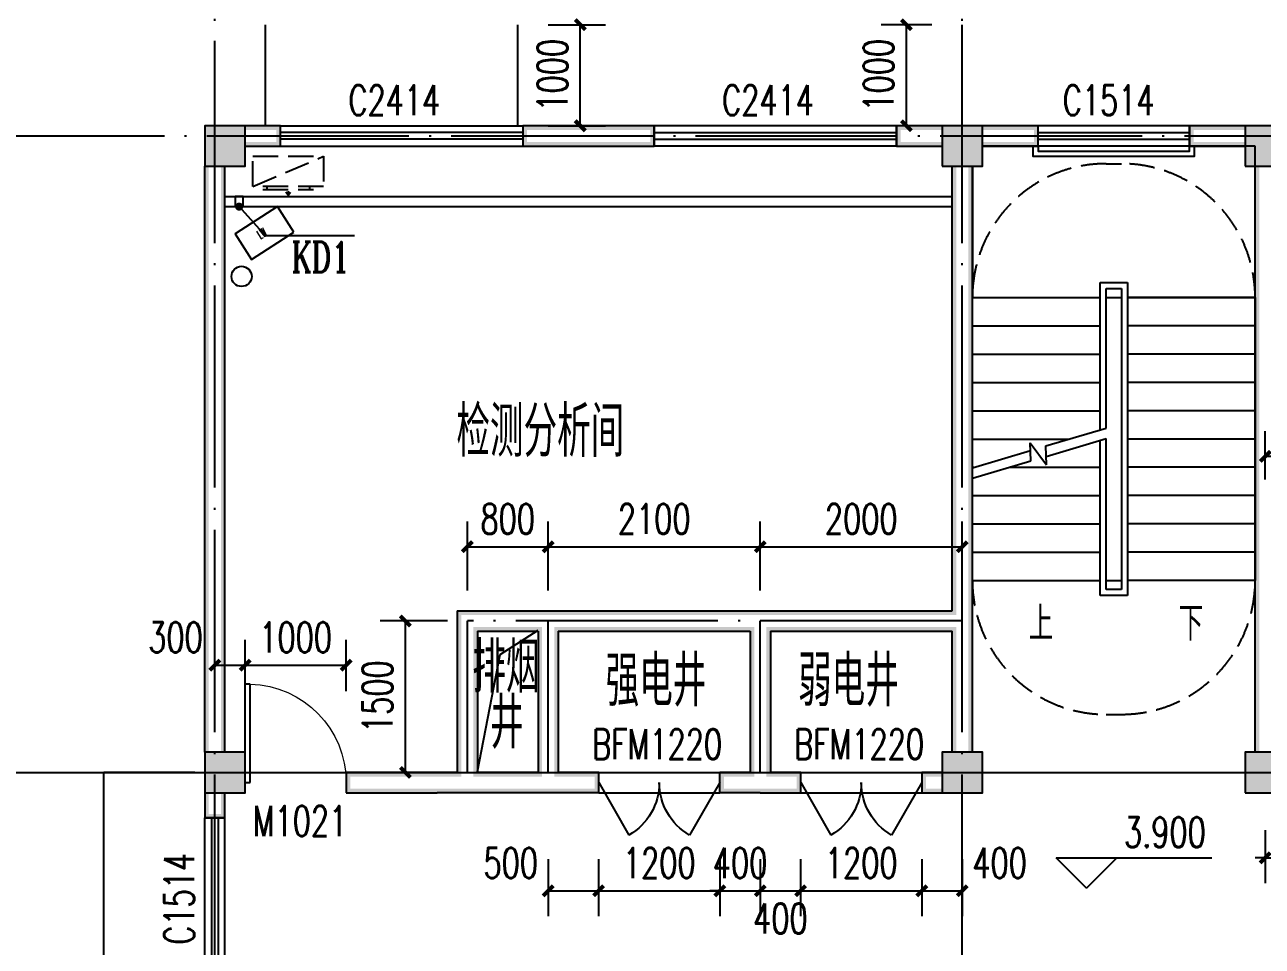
# Model space of a CAD drawing. Extents: x 5904849 to 6011887, y -826029 to -177002.
# Drawn here: x 5921532 to 5933784, y -428562 to -419442 of the extents above; entities that cross this region are included whole.
import ezdxf

# ---------------------------------------------------------------- set-up
doc = ezdxf.new("R2010")
doc.units = 0
doc.header["$LTSCALE"] = 1000
doc.header["$MEASUREMENT"] = 0
doc.linetypes.add('DASH', pattern=[0.35, 0.25, -0.1])
doc.linetypes.add('DOTE', pattern=[2.42, 2, -0.2, 0.02, -0.2])
doc.layers.get('0').update_dxf_attribs({"linetype": 'CONTINUOUS'})
doc.layers.get('Defpoints').update_dxf_attribs({"linetype": 'CONTINUOUS'})
for name, color, linetype in [('AUDIT_I_111215025233-1', 7, 'CONTINUOUS'), ('COLUMN', 9, 'CONTINUOUS'), ('DIM_ELEV', 3, 'CONTINUOUS'), ('DIM_SYMB', 3, 'CONTINUOUS'), ('DOTE', 252, 'CONTINUOUS'), ('PUB_DIM', 3, 'CONTINUOUS'), ('PUB_HATCH', 8, 'CONTINUOUS'), ('PUB_TEXT', 7, 'CONTINUOUS'), ('PUB_WALL', 9, 'CONTINUOUS'), ('STAIR', 5, 'CONTINUOUS'), ('WALL', 2, 'CONTINUOUS'), ('WINDOW', 4, 'CONTINUOUS'), ('WINDOW_TEXT', 7, 'CONTINUOUS'), ('厨卫布置', 6, 'CONTINUOUS'), ('填充', 251, 'CONTINUOUS'), ('排水', 221, 'CONTINUOUS')]:
    doc.layers.add(name, color=color, linetype=linetype)
doc.styles.add('_TCH_DIM', font='SIMPLEX', dxfattribs={"bigfont": 'GBCBIG'})
doc.styles.add('_TCH_DIM_T3', font='SIMPLEX', dxfattribs={"width": 0.705882, "bigfont": 'GBCBIG'})
doc.styles.add('_TCH_LABEL', font='COMPLEX', dxfattribs={"bigfont": 'GBCBIG'})
doc.styles.add('_TCH_WINDOW', font='SIMPLEX', dxfattribs={"height": 3.5, "bigfont": 'GBCBIG'})
doc.styles.add('DIM_FONT', font='SIMPLEX', dxfattribs={"width": 0.7, "bigfont": 'GBCBIG'})
doc.styles.add('schuco', font='sceie.shx', dxfattribs={"width": 0.7, "bigfont": 'sceic.shx'})
doc.dimstyles.new('_TCH_ARCH&&100', dxfattribs={"dimtxt": 297.5, "dimasz": 100, "dimexe": 250, "dimexo": 300, "dimgap": 126.25, "dimtad": 1, "dimdec": 0, "dimzin": 0, "dimdsep": 46, "dimtxsty": '_TCH_DIM_T3', "dimblk": 'ARCHTICK', "dimcen": 0.09, "dimclrt": 7, "dimazin": 2, "dimtfac": 1, "dimtdec": 0, "dimtix": 1, "dimtmove": 2, "dimatfit": 3, "dimfxl": 0, "dimtolj": 1, "dimtzin": 0, "dimarcsym": 0})

# ---------------------------------------------------------------- blocks, each defined once
blk = doc.blocks.new('_ArchTick')
at = {"color": 0, "linetype": 'ByBlock', "const_width": 0.4}
blk.add_lwpolyline([(-0.5, -0.5), (0.5, 0.5)], dxfattribs=at)
blk = doc.blocks.new('*D891')
at = {"layer": 'Defpoints', "color": 0}
for p in [(5933814, -427114), (5934464, -427114), (5934464, -427687)]:
    blk.add_point(p, dxfattribs=at)
at = {"layer": 'PUB_DIM', "color": 0, "lineweight": -2}
for p, q in [((5933814, -427414), (5933814, -427937)), ((5934464, -427414), (5934464, -427937)), ((5933814, -427687), (5933714, -427687)), ((5933814, -427687), (5934464, -427687)), ((5934464, -427687), (5934564, -427687))]:
    blk.add_line(p, q, dxfattribs=at)
at = {"layer": 'PUB_DIM', "color": 0, "lineweight": -2, "xscale": 100, "yscale": 100, "zscale": 100}
blk.add_blockref('_ArchTick', (5933814, -427687), dxfattribs=at)
at = {"layer": 'PUB_DIM', "color": 0, "lineweight": -2, "xscale": 100, "yscale": 100, "zscale": 100, "rotation": 180}
blk.add_blockref('_ArchTick', (5934464, -427687), dxfattribs=at)
at = {"layer": 'PUB_DIM', "color": 7, "insert": (5934139, -427412), "char_height": 297.5, "attachment_point": 5, "style": '_TCH_DIM_T3'}
blk.add_mtext('\\A1;650', dxfattribs=at)
blk = doc.blocks.new('*D934')
at = {"layer": 'Defpoints', "color": 0}
for p in [(5924714, -425780), (5923714, -426337), (5924714, -426337)]:
    blk.add_point(p, dxfattribs=at)
at = {"layer": 'PUB_DIM', "color": 0, "lineweight": -2}
for p, q in [((5923714, -426037), (5923714, -425530)), ((5924714, -426037), (5924714, -425530)), ((5923714, -425780), (5924714, -425780))]:
    blk.add_line(p, q, dxfattribs=at)
at = {"layer": 'PUB_DIM', "color": 0, "lineweight": -2, "xscale": 100, "yscale": 100, "zscale": 100, "rotation": 180}
blk.add_blockref('_ArchTick', (5923714, -425780), dxfattribs=at)
at = {"layer": 'PUB_DIM', "color": 0, "lineweight": -2, "xscale": 100, "yscale": 100, "zscale": 100}
blk.add_blockref('_ArchTick', (5924714, -425780), dxfattribs=at)
at = {"layer": 'PUB_DIM', "color": 7, "insert": (5924214, -425505), "char_height": 297.5, "attachment_point": 5, "style": '_TCH_DIM_T3'}
blk.add_mtext('\\A1;1000', dxfattribs=at)
blk = doc.blocks.new('*D935')
at = {"layer": 'Defpoints', "color": 0}
for p in [(5923714, -425780), (5923414, -426337), (5923714, -426337)]:
    blk.add_point(p, dxfattribs=at)
at = {"layer": 'PUB_DIM', "color": 0, "lineweight": -2}
for p, q in [((5923414, -426037), (5923414, -425530)), ((5923714, -426037), (5923714, -425530)), ((5923414, -425780), (5923714, -425780))]:
    blk.add_line(p, q, dxfattribs=at)
at = {"layer": 'PUB_DIM', "color": 0, "lineweight": -2, "xscale": 100, "yscale": 100, "zscale": 100, "rotation": 180}
blk.add_blockref('_ArchTick', (5923414, -425780), dxfattribs=at)
at = {"layer": 'PUB_DIM', "color": 0, "lineweight": -2, "xscale": 100, "yscale": 100, "zscale": 100}
blk.add_blockref('_ArchTick', (5923714, -425780), dxfattribs=at)
at = {"layer": 'PUB_DIM', "color": 7, "insert": (5923024, -425505), "char_height": 297.5, "attachment_point": 5, "style": '_TCH_DIM_T3'}
blk.add_mtext('\\A1;300', dxfattribs=at)
blk = doc.blocks.new('*D964')
at = {"layer": 'Defpoints', "color": 0}
for p in [(5936214, -423713), (5933814, -424242), (5936214, -424242)]:
    blk.add_point(p, dxfattribs=at)
at = {"layer": 'PUB_DIM', "color": 0, "lineweight": -2}
for p, q in [((5933814, -423942), (5933814, -423463)), ((5936214, -423942), (5936214, -423463)), ((5933814, -423713), (5936214, -423713))]:
    blk.add_line(p, q, dxfattribs=at)
at = {"layer": 'PUB_DIM', "color": 0, "lineweight": -2, "xscale": 100, "yscale": 100, "zscale": 100, "rotation": 180}
blk.add_blockref('_ArchTick', (5933814, -423713), dxfattribs=at)
at = {"layer": 'PUB_DIM', "color": 0, "lineweight": -2, "xscale": 100, "yscale": 100, "zscale": 100}
blk.add_blockref('_ArchTick', (5936214, -423713), dxfattribs=at)
at = {"layer": 'PUB_DIM', "color": 7, "insert": (5935014, -423438), "char_height": 297.5, "attachment_point": 5, "style": '_TCH_DIM_T3'}
blk.add_mtext('\\A1;2400', dxfattribs=at)
blk = doc.blocks.new('*D972')
at = {"layer": 'Defpoints', "color": 0}
for p in [(5926714, -427400), (5927214, -427400), (5927214, -428013)]:
    blk.add_point(p, dxfattribs=at)
at = {"layer": 'PUB_DIM', "color": 0, "lineweight": -2}
for p, q in [((5926714, -427700), (5926714, -428263)), ((5927214, -427700), (5927214, -428263)), ((5926714, -428013), (5927214, -428013))]:
    blk.add_line(p, q, dxfattribs=at)
at = {"layer": 'PUB_DIM', "color": 0, "lineweight": -2, "xscale": 100, "yscale": 100, "zscale": 100, "rotation": 180}
blk.add_blockref('_ArchTick', (5926714, -428013), dxfattribs=at)
at = {"layer": 'PUB_DIM', "color": 0, "lineweight": -2, "xscale": 100, "yscale": 100, "zscale": 100}
blk.add_blockref('_ArchTick', (5927214, -428013), dxfattribs=at)
at = {"layer": 'PUB_DIM', "color": 7, "insert": (5926344, -427738), "char_height": 297.5, "attachment_point": 5, "style": '_TCH_DIM_T3'}
blk.add_mtext('\\A1;500', dxfattribs=at)
blk = doc.blocks.new('*D973')
at = {"layer": 'Defpoints', "color": 0}
for p in [(5927214, -427400), (5928414, -427400), (5928414, -428013)]:
    blk.add_point(p, dxfattribs=at)
at = {"layer": 'PUB_DIM', "color": 0, "lineweight": -2}
for p, q in [((5927214, -427700), (5927214, -428263)), ((5928414, -427700), (5928414, -428263)), ((5927214, -428013), (5928414, -428013))]:
    blk.add_line(p, q, dxfattribs=at)
at = {"layer": 'PUB_DIM', "color": 0, "lineweight": -2, "xscale": 100, "yscale": 100, "zscale": 100, "rotation": 180}
blk.add_blockref('_ArchTick', (5927214, -428013), dxfattribs=at)
at = {"layer": 'PUB_DIM', "color": 0, "lineweight": -2, "xscale": 100, "yscale": 100, "zscale": 100}
blk.add_blockref('_ArchTick', (5928414, -428013), dxfattribs=at)
at = {"layer": 'PUB_DIM', "color": 7, "insert": (5927814, -427738), "char_height": 297.5, "attachment_point": 5, "style": '_TCH_DIM_T3'}
blk.add_mtext('\\A1;1200', dxfattribs=at)
blk = doc.blocks.new('*D974')
at = {"layer": 'Defpoints', "color": 0}
for p in [(5928414, -427400), (5928814, -427400), (5928814, -428013)]:
    blk.add_point(p, dxfattribs=at)
at = {"layer": 'PUB_DIM', "color": 0, "lineweight": -2}
for p, q in [((5928414, -427700), (5928414, -428263)), ((5928814, -427700), (5928814, -428263)), ((5928414, -428013), (5928314, -428013)), ((5928414, -428013), (5928814, -428013)), ((5928814, -428013), (5928914, -428013))]:
    blk.add_line(p, q, dxfattribs=at)
at = {"layer": 'PUB_DIM', "color": 0, "lineweight": -2, "xscale": 100, "yscale": 100, "zscale": 100}
blk.add_blockref('_ArchTick', (5928414, -428013), dxfattribs=at)
at = {"layer": 'PUB_DIM', "color": 0, "lineweight": -2, "xscale": 100, "yscale": 100, "zscale": 100, "rotation": 180}
blk.add_blockref('_ArchTick', (5928814, -428013), dxfattribs=at)
at = {"layer": 'PUB_DIM', "color": 7, "insert": (5928614, -427738), "char_height": 297.5, "attachment_point": 5, "style": '_TCH_DIM_T3'}
blk.add_mtext('\\A1;400', dxfattribs=at)
blk = doc.blocks.new('*D975')
at = {"layer": 'Defpoints', "color": 0}
for p in [(5928814, -427400), (5929214, -427400), (5929214, -428013)]:
    blk.add_point(p, dxfattribs=at)
at = {"layer": 'PUB_DIM', "color": 0, "lineweight": -2}
for p, q in [((5928814, -427700), (5928814, -428263)), ((5929214, -427700), (5929214, -428263)), ((5928814, -428013), (5929214, -428013))]:
    blk.add_line(p, q, dxfattribs=at)
at = {"layer": 'PUB_DIM', "color": 0, "lineweight": -2, "xscale": 100, "yscale": 100, "zscale": 100, "rotation": 180}
blk.add_blockref('_ArchTick', (5928814, -428013), dxfattribs=at)
at = {"layer": 'PUB_DIM', "color": 0, "lineweight": -2, "xscale": 100, "yscale": 100, "zscale": 100}
blk.add_blockref('_ArchTick', (5929214, -428013), dxfattribs=at)
at = {"layer": 'PUB_DIM', "color": 7, "insert": (5929014, -428288), "char_height": 297.5, "attachment_point": 5, "style": '_TCH_DIM_T3'}
blk.add_mtext('\\A1;400', dxfattribs=at)
blk = doc.blocks.new('*D976')
at = {"layer": 'Defpoints', "color": 0}
for p in [(5929214, -427400), (5930414, -427400), (5930414, -428013)]:
    blk.add_point(p, dxfattribs=at)
at = {"layer": 'PUB_DIM', "color": 0, "lineweight": -2}
for p, q in [((5929214, -427700), (5929214, -428263)), ((5930414, -427700), (5930414, -428263)), ((5929214, -428013), (5930414, -428013))]:
    blk.add_line(p, q, dxfattribs=at)
at = {"layer": 'PUB_DIM', "color": 0, "lineweight": -2, "xscale": 100, "yscale": 100, "zscale": 100, "rotation": 180}
blk.add_blockref('_ArchTick', (5929214, -428013), dxfattribs=at)
at = {"layer": 'PUB_DIM', "color": 0, "lineweight": -2, "xscale": 100, "yscale": 100, "zscale": 100}
blk.add_blockref('_ArchTick', (5930414, -428013), dxfattribs=at)
at = {"layer": 'PUB_DIM', "color": 7, "insert": (5929814, -427738), "char_height": 297.5, "attachment_point": 5, "style": '_TCH_DIM_T3'}
blk.add_mtext('\\A1;1200', dxfattribs=at)
blk = doc.blocks.new('*D977')
at = {"layer": 'Defpoints', "color": 0}
for p in [(5930414, -427400), (5930814, -427400), (5930814, -428013)]:
    blk.add_point(p, dxfattribs=at)
at = {"layer": 'PUB_DIM', "color": 0, "lineweight": -2}
for p, q in [((5930414, -427700), (5930414, -428263)), ((5930814, -427700), (5930814, -428263)), ((5930414, -428013), (5930814, -428013))]:
    blk.add_line(p, q, dxfattribs=at)
at = {"layer": 'PUB_DIM', "color": 0, "lineweight": -2, "xscale": 100, "yscale": 100, "zscale": 100, "rotation": 180}
blk.add_blockref('_ArchTick', (5930414, -428013), dxfattribs=at)
at = {"layer": 'PUB_DIM', "color": 0, "lineweight": -2, "xscale": 100, "yscale": 100, "zscale": 100}
blk.add_blockref('_ArchTick', (5930814, -428013), dxfattribs=at)
at = {"layer": 'PUB_DIM', "color": 7, "insert": (5931184, -427738), "char_height": 297.5, "attachment_point": 5, "style": '_TCH_DIM_T3'}
blk.add_mtext('\\A1;400', dxfattribs=at)
blk = doc.blocks.new('*D1150')
at = {"layer": 'Defpoints', "color": 0}
for p in [(5930261, -419442), (5930814, -419442), (5930814, -420442)]:
    blk.add_point(p, dxfattribs=at)
at = {"layer": 'PUB_DIM', "color": 0, "lineweight": -2}
for p, q in [((5930514, -419442), (5930011, -419442)), ((5930261, -420442), (5930261, -419442)), ((5930514, -420442), (5930011, -420442))]:
    blk.add_line(p, q, dxfattribs=at)
at = {"layer": 'PUB_DIM', "color": 0, "lineweight": -2, "xscale": 100, "yscale": 100, "zscale": 100}
for p, rotation in [((5930261, -419442), 90), ((5930261, -420442), 270)]:
    blk.add_blockref('_ArchTick', p, dxfattribs=dict(at, rotation=rotation))
at = {"layer": 'PUB_DIM', "color": 7, "insert": (5929986, -419942), "char_height": 297.5, "attachment_point": 5, "rotation": 90, "style": '_TCH_DIM_T3'}
blk.add_mtext('\\A1;1000', dxfattribs=at)
blk = doc.blocks.new('*D1153')
at = {"layer": 'Defpoints', "color": 0}
for p in [(5926414, -419442), (5927032, -419442), (5926414, -420442)]:
    blk.add_point(p, dxfattribs=at)
at = {"layer": 'PUB_DIM', "color": 0, "lineweight": -2}
for p, q in [((5926714, -419442), (5927282, -419442)), ((5927032, -420442), (5927032, -419442)), ((5926714, -420442), (5927282, -420442))]:
    blk.add_line(p, q, dxfattribs=at)
at = {"layer": 'PUB_DIM', "color": 0, "lineweight": -2, "xscale": 100, "yscale": 100, "zscale": 100}
for p, rotation in [((5927032, -419442), 90), ((5927032, -420442), 270)]:
    blk.add_blockref('_ArchTick', p, dxfattribs=dict(at, rotation=rotation))
at = {"layer": 'PUB_DIM', "color": 7, "insert": (5926757, -419942), "char_height": 297.5, "attachment_point": 5, "rotation": 90, "style": '_TCH_DIM_T3'}
blk.add_mtext('\\A1;1000', dxfattribs=at)
blk = doc.blocks.new('$TCHSYS$WIN2D')
for p, q in [((-0.5, 0.5), (0.5, 0.5)), ((-0.5, 0.5), (-0.5, -0.5)), ((0.5, 0.5), (0.5, -0.5)), ((0.5, 0.1667), (-0.5, 0.1667)), ((0.5, -0.1667), (-0.5, -0.1667)), ((-0.5, -0.5), (0.5, -0.5))]:
    blk.add_line(p, q)
blk = doc.blocks.new('*D1269')
at = {"layer": 'Defpoints', "color": 0}
for p in [(5925300, -425342), (5926016, -425342), (5926016, -426842)]:
    blk.add_point(p, dxfattribs=at)
at = {"layer": 'PUB_DIM', "color": 0, "lineweight": -2}
for p, q in [((5925716, -425342), (5925050, -425342)), ((5925300, -426842), (5925300, -425342)), ((5925716, -426842), (5925050, -426842))]:
    blk.add_line(p, q, dxfattribs=at)
at = {"layer": 'PUB_DIM', "color": 0, "lineweight": -2, "xscale": 100, "yscale": 100, "zscale": 100}
for p, rotation in [((5925300, -425342), 90), ((5925300, -426842), 270)]:
    blk.add_blockref('_ArchTick', p, dxfattribs=dict(at, rotation=rotation))
at = {"layer": 'PUB_DIM', "color": 7, "insert": (5925025, -426092), "char_height": 297.5, "attachment_point": 5, "rotation": 90, "style": '_TCH_DIM_T3'}
blk.add_mtext('\\A1;1500', dxfattribs=at)
blk = doc.blocks.new('*D1270')
at = {"layer": 'Defpoints', "color": 0}
for p in [(5926714, -424608), (5925914, -425342), (5926714, -425342)]:
    blk.add_point(p, dxfattribs=at)
at = {"layer": 'PUB_DIM', "color": 0, "lineweight": -2}
for p, q in [((5925914, -425042), (5925914, -424358)), ((5926714, -425042), (5926714, -424358)), ((5925914, -424608), (5926714, -424608))]:
    blk.add_line(p, q, dxfattribs=at)
at = {"layer": 'PUB_DIM', "color": 0, "lineweight": -2, "xscale": 100, "yscale": 100, "zscale": 100, "rotation": 180}
blk.add_blockref('_ArchTick', (5925914, -424608), dxfattribs=at)
at = {"layer": 'PUB_DIM', "color": 0, "lineweight": -2, "xscale": 100, "yscale": 100, "zscale": 100}
blk.add_blockref('_ArchTick', (5926714, -424608), dxfattribs=at)
at = {"layer": 'PUB_DIM', "color": 7, "insert": (5926314, -424333), "char_height": 297.5, "attachment_point": 5, "style": '_TCH_DIM_T3'}
blk.add_mtext('\\A1;800', dxfattribs=at)
blk = doc.blocks.new('*D1271')
at = {"layer": 'Defpoints', "color": 0}
for p in [(5928814, -424608), (5926714, -425342), (5928814, -425342)]:
    blk.add_point(p, dxfattribs=at)
at = {"layer": 'PUB_DIM', "color": 0, "lineweight": -2}
for p, q in [((5926714, -425042), (5926714, -424358)), ((5928814, -425042), (5928814, -424358)), ((5926714, -424608), (5928814, -424608))]:
    blk.add_line(p, q, dxfattribs=at)
at = {"layer": 'PUB_DIM', "color": 0, "lineweight": -2, "xscale": 100, "yscale": 100, "zscale": 100, "rotation": 180}
blk.add_blockref('_ArchTick', (5926714, -424608), dxfattribs=at)
at = {"layer": 'PUB_DIM', "color": 0, "lineweight": -2, "xscale": 100, "yscale": 100, "zscale": 100}
blk.add_blockref('_ArchTick', (5928814, -424608), dxfattribs=at)
at = {"layer": 'PUB_DIM', "color": 7, "insert": (5927764, -424333), "char_height": 297.5, "attachment_point": 5, "style": '_TCH_DIM_T3'}
blk.add_mtext('\\A1;2100', dxfattribs=at)
blk = doc.blocks.new('*D1272')
at = {"layer": 'Defpoints', "color": 0}
for p in [(5930814, -424608), (5928814, -425342), (5930814, -425342)]:
    blk.add_point(p, dxfattribs=at)
at = {"layer": 'PUB_DIM', "color": 0, "lineweight": -2}
for p, q in [((5928814, -425042), (5928814, -424358)), ((5930814, -425042), (5930814, -424358)), ((5928814, -424608), (5930814, -424608))]:
    blk.add_line(p, q, dxfattribs=at)
at = {"layer": 'PUB_DIM', "color": 0, "lineweight": -2, "xscale": 100, "yscale": 100, "zscale": 100, "rotation": 180}
blk.add_blockref('_ArchTick', (5928814, -424608), dxfattribs=at)
at = {"layer": 'PUB_DIM', "color": 0, "lineweight": -2, "xscale": 100, "yscale": 100, "zscale": 100}
blk.add_blockref('_ArchTick', (5930814, -424608), dxfattribs=at)
at = {"layer": 'PUB_DIM', "color": 7, "insert": (5929814, -424333), "char_height": 297.5, "attachment_point": 5, "style": '_TCH_DIM_T3'}
blk.add_mtext('\\A1;2000', dxfattribs=at)
blk = doc.blocks.new('_FZH')
blk.add_lwpolyline([(-0.5, -0.5), (0.5, -0.5), (0.5, 0.5), (-0.5, 0.5)], close=True)
at = {"layer": 'PUB_HATCH'}
blk.add_solid([(-0.5, -0.5), (0.5, -0.5), (-0.5, 0.5), (0.5, 0.5)], dxfattribs=at)
blk = doc.blocks.new('$DorLib2D$00000231')
at = {"color": 0}
for p, q in [((-0.5, 0), (-0.25, 0.433)), ((0.5, 0), (0.25, 0.433))]:
    blk.add_line(p, q, dxfattribs=at)
for centre, start, end in [((-0.5, 0), 0, 60), ((0.5, 0), 120, 180)]:
    blk.add_arc(centre, 0.5, start, end, dxfattribs=at)
blk = doc.blocks.new('$DorLib2D$00000001')
for p, q in [((0.45, 0.975), (0.5, 0.975)), ((0.45, 0), (0.45, 0.975)), ((0.5, 0), (0.5, 0.975)), ((0.5, 0), (0.45, 0))]:
    blk.add_line(p, q)
at = {"lineweight": 13}
blk.add_arc((0.475, 0), 0.975, 91.4693, 180, dxfattribs=at)
blk = doc.blocks.new('$WINLIB2D$00000001')
at = {"color": 0}
for points in [[(-0.5, 0.5), (-0.5, -0.5)], [(-0.5, 0.5), (0.5, 0.5)], [(0.5, -0.5), (0.5, 0.5)], [(0.5, 0.1667), (-0.5, 0.1667)], [(0.5, -0.1667), (-0.5, -0.1667)], [(-0.5, -0.5), (0.5, -0.5)]]:
    blk.add_lwpolyline(points, dxfattribs=at)
blk = doc.blocks.new('A$C2E081725')
at = {"linetype": 'DASH'}
for p, q in [((700, 94), (0, 394)), ((600, 64), (100, 64)), ((138, 94), (138, 64)), ((350, 8), (327, 39)), ((350, 49), (350, 0)), ((350, 8), (373, 39)), ((563, 94), (563, 64))]:
    blk.add_line(p, q, dxfattribs=at)
blk.add_lwpolyline([(0, 394), (0, 94), (700, 94), (700, 394)], close=True, dxfattribs=at)

msp = doc.modelspace()

# ---------------------------------------------------------------- hatches: boundary and pattern name
at = {"layer": 'PUB_WALL', "linetype": 'ByBlock'}
for points in [[(5923714.3, -420442.2), (5923314.3, -420442.2), (5923354.3, -420482.2), (5923674.3, -420482.2)], [(5923314.3, -420442.2), (5923314.3, -420842.2), (5923354.3, -420802.2), (5923354.3, -420482.2)], [(5923714.3, -420842.2), (5923714.3, -420442.2), (5923674.3, -420482.2), (5923674.3, -420802.2)], [(5923714.3, -420442.2), (5923714.3, -420482.2), (5924024.3, -420482.2), (5924064.3, -420442.2)], [(5924064.3, -420642.2), (5924064.3, -420442.2), (5924024.3, -420482.2), (5924024.3, -420602.2)], [(5927764.6, -420442.2), (5926464.3, -420442.2), (5926504.3, -420482.2), (5927724.6, -420482.2)], [(5926464.3, -420442.2), (5926464.3, -420642.2), (5926504.3, -420602.2), (5926504.3, -420482.2)], [(5927764.6, -420642.2), (5927764.6, -420442.2), (5927724.6, -420482.2), (5927724.6, -420602.2)], [(5930614.3, -420482.2), (5930614.3, -420442.2), (5930164.6, -420442.2), (5930204.6, -420482.2)], [(5930164.6, -420442.2), (5930164.6, -420642.2), (5930204.6, -420602.2), (5930204.6, -420482.2)], [(5931014.3, -420442.2), (5930614.3, -420442.2), (5930654.3, -420482.2), (5930974.3, -420482.2)], [(5930614.3, -420442.2), (5930614.3, -420842.2), (5930654.3, -420802.2), (5930654.3, -420482.2)], [(5931014.3, -420842.2), (5931014.3, -420442.2), (5930974.3, -420482.2), (5930974.3, -420802.2)], [(5931014.3, -420442.2), (5931014.3, -420482.2), (5931524.3, -420482.2), (5931564.3, -420442.2)], [(5931564.3, -420642.2), (5931564.3, -420442.2), (5931524.3, -420482.2), (5931524.3, -420602.2)], [(5933614.3, -420482.2), (5933614.3, -420442.2), (5933064.3, -420442.2), (5933104.3, -420482.2)], [(5933064.3, -420442.2), (5933064.3, -420642.2), (5933104.3, -420602.2), (5933104.3, -420482.2)], [(5934014.3, -420442.2), (5933614.3, -420442.2), (5933654.3, -420482.2), (5933974.3, -420482.2)], [(5933614.3, -420442.2), (5933614.3, -420842.2), (5933654.3, -420802.2), (5933654.3, -420482.2)], [(5923714.3, -420602.2), (5923714.3, -420642.2), (5924064.3, -420642.2), (5924024.3, -420602.2)], [(5926464.3, -420642.2), (5927764.6, -420642.2), (5927724.6, -420602.2), (5926504.3, -420602.2)], [(5930614.3, -420642.2), (5930614.3, -420602.2), (5930204.6, -420602.2), (5930164.6, -420642.2)], [(5931014.3, -420602.2), (5931014.3, -420642.2), (5931564.3, -420642.2), (5931524.3, -420602.2)], [(5933614.3, -420642.2), (5933614.3, -420602.2), (5933104.3, -420602.2), (5933064.3, -420642.2)], [(5923314.3, -420842.2), (5923714.3, -420842.2), (5923674.3, -420802.2), (5923354.3, -420802.2)], [(5923354.3, -420842.2), (5923314.3, -420842.2), (5923314.3, -426642.2), (5923354.3, -426642.2)], [(5923514.3, -420842.2), (5923474.3, -420842.2), (5923474.3, -426642.2), (5923514.3, -426642.2)], [(5930614.3, -420842.2), (5931014.3, -420842.2), (5930974.3, -420802.2), (5930654.3, -420802.2)], [(5930754.3, -420842.2), (5930714.3, -420842.2), (5930714.3, -425242.2), (5930754.3, -425282.2)], [(5930914.3, -420842.2), (5930874.3, -420842.2), (5930874.3, -425342.2), (5930914.3, -425342.2)], [(5933614.3, -420842.2), (5934014.3, -420842.2), (5933974.3, -420802.2), (5933654.3, -420802.2)], [(5933754.3, -420842.2), (5933714.3, -420842.2), (5933714.3, -424242.2), (5933754.3, -424242.2)], [(5933714.3, -426642.2), (5933754.3, -426642.2), (5933754.3, -424242.2), (5933714.3, -424242.2)], [(5925814.3, -425242.2), (5925814.3, -426842.2), (5925854.3, -426882.2), (5925854.3, -425282.2)], [(5925814.3, -425242.2), (5926714.3, -425242.2), (5926714.3, -425282.2), (5925854.3, -425282.2)], [(5926714.3, -425242.2), (5928814.3, -425242.2), (5928814.3, -425282.2), (5926714.3, -425282.2)], [(5928814.3, -425242.2), (5930714.3, -425242.2), (5930754.3, -425282.2), (5928814.3, -425282.2)], [(5926014.3, -425442.2), (5926014.3, -426842.2), (5925974.3, -426882.2), (5925974.3, -425402.2)], [(5926014.3, -425442.2), (5926614.3, -425442.2), (5926654.3, -425402.2), (5925974.3, -425402.2)], [(5926614.3, -425442.2), (5926614.3, -426842.2), (5926654.3, -426882.2), (5926654.3, -425402.2)], [(5926814.3, -425442.2), (5928714.3, -425442.2), (5928754.3, -425402.2), (5926774.3, -425402.2)], [(5926814.3, -425442.2), (5926814.3, -426842.2), (5926774.3, -426882.2), (5926774.3, -425402.2)], [(5928714.3, -425442.2), (5928714.3, -426842.2), (5928754.3, -426882.2), (5928754.3, -425402.2)], [(5928914.3, -425442.2), (5930714.3, -425442.2), (5930754.3, -425402.2), (5928874.3, -425402.2)], [(5928914.3, -425442.2), (5928914.3, -426842.2), (5928874.3, -426882.2), (5928874.3, -425402.2)], [(5930714.3, -426642.2), (5930754.3, -426642.2), (5930754.3, -425402.2), (5930714.3, -425442.2)], [(5930874.3, -426642.2), (5930914.3, -426642.2), (5930914.3, -425342.2), (5930874.3, -425342.2)], [(5923714.3, -426642.2), (5923314.3, -426642.2), (5923354.3, -426682.2), (5923674.3, -426682.2)], [(5923314.3, -426642.2), (5923314.3, -427042.2), (5923354.3, -427002.2), (5923354.3, -426682.2)], [(5923714.3, -427042.2), (5923714.3, -426642.2), (5923674.3, -426682.2), (5923674.3, -427002.2)], [(5931014.3, -426642.2), (5930614.3, -426642.2), (5930654.3, -426682.2), (5930974.3, -426682.2)], [(5930614.3, -426642.2), (5930614.3, -427042.2), (5930654.3, -427002.2), (5930654.3, -426682.2)], [(5931014.3, -427042.2), (5931014.3, -426642.2), (5930974.3, -426682.2), (5930974.3, -427002.2)], [(5934014.3, -426642.2), (5933614.3, -426642.2), (5933654.3, -426682.2), (5933974.3, -426682.2)], [(5933614.3, -426642.2), (5933614.3, -427042.2), (5933654.3, -427002.2), (5933654.3, -426682.2)], [(5925614.3, -426842.2), (5924714.3, -426842.2), (5924754.3, -426882.2), (5925614.3, -426882.2)], [(5924714.3, -426842.2), (5924714.3, -427042.2), (5924754.3, -427002.2), (5924754.3, -426882.2)], [(5925814.3, -426842.2), (5925614.3, -426842.2), (5925614.3, -426882.2), (5925854.3, -426882.2)], [(5926614.3, -426842.2), (5926014.3, -426842.2), (5925974.3, -426882.2), (5926654.3, -426882.2)], [(5927214.4, -426842.2), (5926814.3, -426842.2), (5926774.3, -426882.2), (5927214.4, -426882.2)], [(5927214.4, -427042.2), (5927214.4, -426842.2), (5927174.4, -426842.2), (5927174.4, -427042.2)], [(5928714.3, -426842.2), (5928414.4, -426842.2), (5928414.4, -426882.2), (5928754.3, -426882.2)], [(5928414.4, -427042.2), (5928414.4, -426842.2), (5928454.4, -426842.2), (5928454.4, -427042.2)], [(5929214.4, -426842.2), (5928914.3, -426842.2), (5928874.3, -426882.2), (5929174.4, -426882.2)], [(5929214.4, -427042.2), (5929214.4, -426842.2), (5929174.4, -426882.2), (5929174.4, -427002.2)], [(5930614.3, -426882.2), (5930614.3, -426842.2), (5930414.4, -426842.2), (5930454.4, -426882.2)], [(5930414.4, -426842.2), (5930414.4, -427042.2), (5930454.4, -427002.2), (5930454.4, -426882.2)], [(5923314.3, -427042.2), (5923714.3, -427042.2), (5923674.3, -427002.2), (5923354.3, -427002.2)], [(5923354.3, -427042.2), (5923314.3, -427042.2), (5923314.3, -427292.2), (5923354.3, -427252.2)], [(5923514.3, -427042.2), (5923474.3, -427042.2), (5923474.3, -427252.2), (5923514.3, -427292.2)], [(5924714.3, -427042.2), (5925614.3, -427042.2), (5925614.3, -427002.2), (5924754.3, -427002.2)], [(5925914.3, -427042.2), (5925614.3, -427042.2), (5925614.3, -427002.2), (5925914.3, -427002.2)], [(5926714.3, -427042.2), (5925914.3, -427042.2), (5925914.3, -427002.2), (5926714.3, -427002.2)], [(5927214.4, -427042.2), (5926714.3, -427042.2), (5926714.3, -427002.2), (5927214.4, -427002.2)], [(5928814.3, -427042.2), (5928414.4, -427042.2), (5928414.4, -427002.2), (5928814.3, -427002.2)], [(5928814.3, -427042.2), (5929214.4, -427042.2), (5929174.4, -427002.2), (5928814.3, -427002.2)], [(5930614.3, -427042.2), (5930614.3, -427002.2), (5930454.4, -427002.2), (5930414.4, -427042.2)], [(5930614.3, -427042.2), (5931014.3, -427042.2), (5930974.3, -427002.2), (5930654.3, -427002.2)], [(5933614.3, -427042.2), (5934014.3, -427042.2), (5933974.3, -427002.2), (5933654.3, -427002.2)], [(5923314.3, -427292.2), (5923514.3, -427292.2), (5923474.3, -427252.2), (5923354.3, -427252.2)]]:
    msp.add_hatch(color=256, dxfattribs=at).paths.add_polyline_path(points)

# ---------------------------------------------------------------- linework, layer by layer
at = {"color": 0, "linetype": 'DASH'}
for p, q in [((5932239.3, -420817.2), (5932389.3, -420817.2)), ((5932239.3, -426267.2), (5932389.3, -426267.2))]:
    msp.add_line(p, q, dxfattribs=at)
at = {"linetype": 'ByBlock'}
msp.add_line((5923514.3, -421242.2), (5930714.3, -421242.2), dxfattribs=at)
msp.add_line((5923514.3, -421242.2), (5930714.3, -421242.2), dxfattribs=at)
at = {"color": 0}
for points in [[(5931514.3, -420642.2), (5931514.3, -420742.2), (5933114.3, -420742.2), (5933114.3, -420642.2)], [(5931564.3, -420642.2), (5931564.3, -420692.2), (5933064.3, -420692.2), (5933064.3, -420642.2)], [(5926014.3, -426832.6), (5926239.6, -425675.7), (5926614.3, -425432.6)]]:
    msp.add_lwpolyline(points, dxfattribs=at)
msp.add_circle((5923678.7, -421932.8), 100)
at = {"color": 0, "linetype": 'DASH'}
for centre, start, end in [((5932239.3, -422142.2), 90, 180), ((5932389.3, -422142.2), 0, 90), ((5932239.3, -424942.2), 180, 270), ((5932389.3, -424942.2), 270, 360)]:
    msp.add_arc(centre, 1325, start, end, dxfattribs=at)
at = {"layer": 'AUDIT_I_111215025233-1'}
for p, q in [((5923914.3, -420442.2), (5923914.3, -419442.2)), ((5926414.3, -420442.2), (5926414.3, -419442.2)), ((5930814.3, -420442.2), (5930814.3, -419442.2)), ((5922314.3, -429242.2), (5922314.3, -426842.2)), ((5923214.3, -426842.2), (5922314.3, -426842.2))]:
    msp.add_line(p, q, dxfattribs=at)
at = {"layer": 'DIM_ELEV', "color": 0}
for p, q in [((5932045.1, -427988), (5931745.1, -427688)), ((5931745.1, -427688), (5933285.3, -427688)), ((5932045.1, -427988), (5932345.1, -427688))]:
    msp.add_line(p, q, dxfattribs=at)
at = {"layer": 'DIM_SYMB', "const_width": 40}
msp.add_lwpolyline([(5923667.7, -421257.1, 1), (5923640.9, -421227.4, 1)], format="xyb", close=True, dxfattribs=at)
at = {"layer": 'DIM_SYMB'}
msp.add_lwpolyline([(5924797, -421532.1), (5923915.9, -421532.1), (5923654.3, -421242.2)], dxfattribs=at)
at = {"layer": 'DIM_SYMB', "color": 0}
for points in [[(5933051.8, -425082.2, 0, 0, 0), (5933051.8, -421392.2, 0, 0, 0), (5931576.8, -421392.2, 0, 0, 0), (5931576.8, -423242.2, 80, 0, 0), (5931576.8, -423542.2, 0, 0, 0)], [(5931576.8, -425082.2, 0, 0, 0), (5931576.8, -424122.2, 80, 0, 0), (5931576.8, -423822.2, 0, 0, 0)]]:
    msp.add_lwpolyline(points, format="xyseb", dxfattribs=at)
at = {"layer": 'DOTE', "linetype": 'DOTE'}
for p, q in [((5923414.3, -438542.2), (5923414.3, -418042.2)), ((5930814.3, -438542.2), (5930814.3, -418042.2)), ((5920914.3, -420542.2), (5947914.3, -420542.2)), ((5925914.3, -426842.2), (5925914.3, -425342.2)), ((5930814.3, -425342.2), (5925914.3, -425342.2)), ((5926714.3, -426842.2), (5926714.3, -425342.2)), ((5928814.3, -426842.2), (5928814.3, -425342.2)), ((5920914.3, -426842.2), (5947914.3, -426842.2)), ((5922514.3, -426842.2), (5946314.3, -426842.2))]:
    msp.add_line(p, q, dxfattribs=at)
at = {"layer": 'STAIR', "color": 0}
for p, q in [((5933614.3, -420642.2), (5931014.3, -420642.2)), ((5930914.3, -420842.2), (5930914.3, -422142.2)), ((5933714.3, -422142.2), (5933714.3, -420842.2)), ((5932179.3, -423451.6), (5932179.3, -421992.2)), ((5932179.3, -421992.2), (5932449.3, -421992.2)), ((5932239.3, -423433.8), (5932239.3, -422052.2)), ((5932239.3, -422052.2), (5932389.3, -422052.2)), ((5932389.3, -422052.2), (5932389.3, -425032.2)), ((5932449.3, -421992.2), (5932449.3, -425092.2)), ((5930914.3, -423826.4), (5930914.3, -422142.2)), ((5930914.3, -422142.2), (5932179.3, -422142.2)), ((5930914.3, -422142.2), (5932179.3, -422142.2)), ((5932239.3, -423433.8), (5932239.3, -422142.2)), ((5932239.3, -422142.2), (5932389.3, -422142.2)), ((5932389.3, -422142.2), (5932389.3, -424942.2)), ((5933714.3, -422142.2), (5932449.3, -422142.2)), ((5932449.3, -422142.2), (5933714.3, -422142.2)), ((5933714.3, -422142.2), (5933714.3, -424942.2)), ((5930914.3, -422422.2), (5932179.3, -422422.2)), ((5933714.3, -422422.2), (5932449.3, -422422.2)), ((5930914.3, -422702.2), (5932179.3, -422702.2)), ((5933714.3, -422702.2), (5932449.3, -422702.2)), ((5930914.3, -422982.2), (5932179.3, -422982.2)), ((5933714.3, -422982.2), (5932449.3, -422982.2)), ((5930914.3, -423262.2), (5932179.3, -423262.2)), ((5933714.3, -423262.2), (5932449.3, -423262.2)), ((5931642.4, -423610.6), (5932239.3, -423433.8)), ((5930914.3, -423542.2), (5931873.3, -423542.2)), ((5931645.2, -423714.1), (5932239.3, -423538.1)), ((5932179.3, -425092.2), (5932179.3, -423555.9)), ((5932239.3, -424942.2), (5932239.3, -423538.1)), ((5932239.3, -425032.2), (5932239.3, -423538.1)), ((5933714.3, -423542.2), (5932449.3, -423542.2)), ((5930914.3, -423826.4), (5931489.3, -423656)), ((5931492, -423759.5), (5931487.3, -423581.1)), ((5931487.3, -423581.1), (5931647.3, -423797.3)), ((5931647.3, -423797.3), (5931642.4, -423610.6)), ((5930914.3, -423930.7), (5931492, -423759.5)), ((5930914.3, -423822.2), (5930928.2, -423822.2)), ((5930914.3, -424942.2), (5930914.3, -423930.7)), ((5931280.3, -423822.2), (5932179.3, -423822.2)), ((5933714.3, -423822.2), (5932449.3, -423822.2)), ((5930914.3, -424102.2), (5932179.3, -424102.2)), ((5933714.3, -424102.2), (5932449.3, -424102.2)), ((5930914.3, -424382.2), (5932179.3, -424382.2)), ((5933714.3, -424382.2), (5932449.3, -424382.2)), ((5930914.3, -424662.2), (5932179.3, -424662.2)), ((5933714.3, -424662.2), (5932449.3, -424662.2)), ((5930914.3, -424942.2), (5932179.3, -424942.2)), ((5932239.3, -424942.2), (5932389.3, -424942.2)), ((5932389.3, -425032.2), (5932239.3, -425032.2)), ((5933714.3, -424942.2), (5932449.3, -424942.2)), ((5932449.3, -425092.2), (5932179.3, -425092.2))]:
    msp.add_line(p, q, dxfattribs=at)
at = {"layer": 'STAIR', "linetype": 'ByBlock'}
for p, q in [((5933714.3, -420642.2), (5931014.3, -420642.2)), ((5933714.3, -422042.2), (5933714.3, -420642.2)), ((5930914.3, -420842.2), (5930914.3, -422042.2)), ((5930914.3, -424382.2), (5930914.3, -423659.7))]:
    msp.add_line(p, q, dxfattribs=at)
at = {"layer": 'WALL', "linetype": 'ByBlock'}
for p, q in [((5924064.3, -420442.2), (5923714.3, -420442.2)), ((5924064.3, -420642.2), (5924064.3, -420442.2)), ((5927764.6, -420442.2), (5926464.3, -420442.2)), ((5926464.3, -420442.2), (5926464.3, -420642.2)), ((5927764.6, -420642.2), (5927764.6, -420442.2)), ((5930614.3, -420442.2), (5930164.6, -420442.2)), ((5930164.6, -420442.2), (5930164.6, -420642.2)), ((5931564.3, -420442.2), (5931014.3, -420442.2)), ((5931564.3, -420642.2), (5931564.3, -420442.2)), ((5933614.3, -420442.2), (5933064.3, -420442.2)), ((5933064.3, -420442.2), (5933064.3, -420642.2)), ((5923714.3, -420642.2), (5924064.3, -420642.2)), ((5926464.3, -420642.2), (5927764.6, -420642.2)), ((5930164.6, -420642.2), (5930614.3, -420642.2)), ((5931014.3, -420642.2), (5931564.3, -420642.2)), ((5933064.3, -420642.2), (5933614.3, -420642.2)), ((5923314.3, -426642.2), (5923314.3, -420842.2)), ((5923514.3, -426642.2), (5923514.3, -420842.2)), ((5930714.3, -425242.2), (5930714.3, -420842.2)), ((5930914.3, -425342.2), (5930914.3, -420842.2)), ((5933714.3, -424242.2), (5933714.3, -420842.2)), ((5933714.3, -426642.2), (5933714.3, -424242.2)), ((5925814.3, -425242.2), (5925814.3, -426842.2)), ((5925814.3, -425242.2), (5926714.3, -425242.2)), ((5926714.3, -425242.2), (5928814.3, -425242.2)), ((5928814.3, -425242.2), (5930714.3, -425242.2)), ((5930914.3, -426642.2), (5930914.3, -425342.2)), ((5926014.3, -425442.2), (5926014.3, -426842.2)), ((5926014.3, -425442.2), (5926614.3, -425442.2)), ((5926614.3, -425442.2), (5926614.3, -426842.2)), ((5926814.3, -425442.2), (5928714.3, -425442.2)), ((5926814.3, -425442.2), (5926814.3, -426842.2)), ((5928714.3, -425442.2), (5928714.3, -426842.2)), ((5928914.3, -425442.2), (5930714.3, -425442.2)), ((5928914.3, -425442.2), (5928914.3, -426842.2)), ((5930714.3, -426642.2), (5930714.3, -425442.2)), ((5925614.3, -426842.2), (5924714.3, -426842.2)), ((5924714.3, -426842.2), (5924714.3, -427042.2)), ((5925814.3, -426842.2), (5925614.3, -426842.2)), ((5926614.3, -426842.2), (5926014.3, -426842.2)), ((5927214.4, -426842.2), (5926814.3, -426842.2)), ((5927214.4, -427042.2), (5927214.4, -426842.2)), ((5928714.3, -426842.2), (5928414.4, -426842.2)), ((5928414.4, -427042.2), (5928414.4, -426842.2)), ((5929214.4, -426842.2), (5928914.3, -426842.2)), ((5929214.4, -427042.2), (5929214.4, -426842.2)), ((5930614.3, -426842.2), (5930414.4, -426842.2)), ((5930414.4, -426842.2), (5930414.4, -427042.2)), ((5923314.3, -427042.2), (5923314.3, -427292.2)), ((5923514.3, -427292.2), (5923514.3, -427042.2)), ((5924714.3, -427042.2), (5925614.3, -427042.2)), ((5925914.3, -427042.2), (5925614.3, -427042.2)), ((5926714.3, -427042.2), (5925914.3, -427042.2)), ((5927214.4, -427042.2), (5926714.3, -427042.2)), ((5928814.3, -427042.2), (5928414.4, -427042.2)), ((5928814.3, -427042.2), (5929214.4, -427042.2)), ((5930414.4, -427042.2), (5930614.3, -427042.2)), ((5923314.3, -427292.2), (5923514.3, -427292.2))]:
    msp.add_line(p, q, dxfattribs=at)
at = {"layer": 'WINDOW'}
for p, q in [((5927214.4, -426842.2), (5928414.4, -426842.2)), ((5929214.4, -426842.2), (5930414.4, -426842.2)), ((5927214.4, -427042.2), (5928414.4, -427042.2)), ((5929214.4, -427042.2), (5930414.4, -427042.2))]:
    msp.add_line(p, q, dxfattribs=at)
at = {"layer": '厨卫布置'}
msp.add_lwpolyline([(5924197.1, -421494.6), (5924035, -421242.2), (5923614.3, -421512.5), (5923776.4, -421764.9)], close=True, dxfattribs=at)
at = {"layer": '填充', "linetype": 'DASH', "ltscale": 500}
msp.add_line((5923514.3, -421142.2), (5930714.3, -421142.2), dxfattribs=at)
msp.add_line((5923514.3, -421142.2), (5930714.3, -421142.2), dxfattribs=at)
at = {"layer": '排水'}
msp.add_lwpolyline([(5923694.3, -421142.2), (5923614.3, -421142.2), (5923614.3, -421242.2), (5923694.3, -421242.2)], close=True, dxfattribs=at)

# ---------------------------------------------------------------- block references
at = {"layer": 'COLUMN', "linetype": 'ByBlock', "xscale": 400, "yscale": 400, "zscale": 400}
for p in [(5923514.3, -420642.2), (5930814.3, -420642.2), (5933814.3, -420642.2), (5923514.3, -426842.2), (5930814.3, -426842.2), (5933814.3, -426842.2)]:
    msp.add_blockref('_FZH', p, dxfattribs=at)
at = {"layer": 'WINDOW', "linetype": 'ByBlock'}
ref = msp.add_blockref('$WINLIB2D$00000001', (5925264.3, -420542.2), dxfattribs=dict(at, xscale=2400, yscale=-199.9999928057659, zscale=2400, rotation=3.583199298957087e-08))
ref.add_attrib('A', 'C2414', (5924736.8, -420338.3), dxfattribs={"layer": 'WINDOW_TEXT', "linetype": 'ByBlock', "height": 297.5, "rotation": 0, "style": '_TCH_WINDOW', "width": 0.705882})
ref = msp.add_blockref('$WINLIB2D$00000001', (5928964.6, -420542.2), dxfattribs=dict(at, xscale=-2400, yscale=-199.9999928057659, zscale=-2400, rotation=3.583199298957087e-08))
ref.add_attrib('A', 'C2414', (5928437.1, -420338.3), dxfattribs={"layer": 'WINDOW_TEXT', "linetype": 'ByBlock', "height": 297.5, "rotation": 0, "style": '_TCH_WINDOW', "width": 0.705882})
ref = msp.add_blockref('$TCHSYS$WIN2D', (5932314.3, -420542.2), dxfattribs=dict(at, xscale=-1500, yscale=-199.9999928057659, zscale=-1500, rotation=3.583181270904694e-08))
ref.add_attrib('A', 'C1514', (5931809.8, -420338.3), dxfattribs={"layer": 'WINDOW_TEXT', "linetype": 'ByBlock', "height": 297.5, "rotation": 0, "style": '_TCH_WINDOW', "width": 0.705882})
ref = msp.add_blockref('$DorLib2D$00000001', (5924214.3, -426942.2), dxfattribs=dict(at, xscale=-1000, yscale=1000, zscale=-1000, rotation=359.9999999761271))
ref.add_attrib('A', 'M1021', (5923789.3, -427470.9), dxfattribs={"layer": 'WINDOW_TEXT', "linetype": 'ByBlock', "height": 297.5, "style": '_TCH_WINDOW', "width": 0.705882})
ref = msp.add_blockref('$DorLib2D$00000231', (5927814.4, -426942.2), dxfattribs=dict(at, xscale=1200, yscale=-1200, zscale=1200))
ref.add_attrib('A', 'BFM1220', (5927149.4, -426711.1), dxfattribs={"layer": 'WINDOW_TEXT', "linetype": 'ByBlock', "height": 297.5, "style": '_TCH_WINDOW', "width": 0.705882})
ref = msp.add_blockref('$DorLib2D$00000231', (5929814.4, -426942.2), dxfattribs=dict(at, xscale=-1200, yscale=1200, zscale=-1200, rotation=180.0000000960293))
ref.add_attrib('A', 'BFM1220', (5929149.4, -426711.1), dxfattribs={"layer": 'WINDOW_TEXT', "linetype": 'ByBlock', "height": 297.5, "rotation": 0, "style": '_TCH_WINDOW', "width": 0.705882})
ref = msp.add_blockref('$TCHSYS$WIN2D', (5923414.3, -428042.2), dxfattribs=dict(at, xscale=-1500, yscale=199.9999982714653, zscale=-1500, rotation=270.0000001285997))
ref.add_attrib('A', 'C1514', (5923210.4, -428546.7), dxfattribs={"layer": 'WINDOW_TEXT', "linetype": 'ByBlock', "height": 297.5, "rotation": 90, "style": '_TCH_WINDOW', "width": 0.705882})
at = {"layer": '厨卫布置', "xscale": -1}
msp.add_blockref('A$C2E081725', (5924490.3, -421137.7), dxfattribs=at)

# ---------------------------------------------------------------- texts
at = {"style": 'schuco', "width": 0.7}
for s, p in [('检测分析间', (5925805.3, -423718.6)), ('排烟', (5925963.2, -426052.4)), ('强电井', (5927283.1, -426186.1)), ('弱电井', (5929188.1, -426186.1)), ('井', (5926139.6, -426602.3))]:
    msp.add_text(s, height=500, dxfattribs=at).set_placement(p)
at = {"layer": 'PUB_TEXT', "style": '_TCH_LABEL', "width": 0.705882}
msp.add_text('KD1', height=297.5, dxfattribs=at).set_placement((5924171.7, -421889.7))
at = {"layer": 'PUB_TEXT', "color": 0, "style": '_TCH_DIM'}
for s, p in [('上', (5931472.5, -425537.2)), ('下', (5932956.9, -425537.2))]:
    msp.add_text(s, height=337.6, dxfattribs=at).set_placement(p)
at = {"layer": 'PUB_TEXT', "color": 0, "style": '_TCH_DIM', "width": 0.705882}
msp.add_text('3.900', height=297.5, dxfattribs=at).set_placement((5932415.3, -427583))
at = {"layer": '厨卫布置', "style": 'DIM_FONT', "width": 0.494118}
msp.add_text('LW', height=89.65, rotation=32.71669, dxfattribs=at).set_placement((5923867.4, -421565.5))

# ---------------------------------------------------------------- dimensions: what is measured, and where the dimension line sits
at = {"layer": 'PUB_DIM', "color": 0}
for p1, p2, distance, picture, middle in [((5926414.3, -420442.2), (5926414.3, -419442.2), -617.6, '*D1153', (5926756.9, -419942.2)), ((5930814.3, -420442.2), (5930814.3, -419442.2), 553.3, '*D1150', (5929986, -419942.2)), ((5933814.3, -424242.2), (5936214.3, -424242.2), 528.9, '*D964', (5935014.3, -423438.3)), ((5925914.3, -425342.2), (5926714.3, -425342.2), 734.5, '*D1270', (5926314.3, -424332.7)), ((5926714.3, -425342.2), (5928814.3, -425342.2), 734.5, '*D1271', (5927764.3, -424332.7)), ((5928814.3, -425342.2), (5930814.3, -425342.2), 734.5, '*D1272', (5929814.3, -424332.7)), ((5926016, -426842.2), (5926016, -425342.2), 716.5, '*D1269', (5925024.5, -426092.2)), ((5923714.3, -426337.2), (5924714.3, -426337.2), 556.8, '*D934', (5924214.3, -425505.4)), ((5933814.3, -427113.7), (5934464.3, -427113.7), -573.5, '*D891', (5934139.3, -427412.2)), ((5927214.4, -427400), (5928414.4, -427400), -612.7, '*D973', (5927814.4, -427737.7)), ((5928414.4, -427400), (5928814.3, -427400), -612.7, '*D974', (5928614.3, -427737.7)), ((5929214.4, -427400), (5930414.2, -427400), -612.7, '*D976', (5929814.3, -427737.7))]:
    dim = msp.add_aligned_dim(p1=p1, p2=p2, distance=distance, dimstyle='_TCH_ARCH&&100', dxfattribs=at)
    dim.commit()
    dim.dimension.update_dxf_attribs({"geometry": picture, "text_midpoint": middle})
for base, p1, p2, picture, middle in [((5923714.3, -425780.4), (5923414.3, -426337.2), (5923714.3, -426337.2), '*D935', (5923023.9, -425505.4)), ((5927214.4, -428012.7), (5926714.3, -427400), (5927214.4, -427400), '*D972', (5926344.3, -427737.7)), ((5929214.4, -428012.7), (5928814.3, -427400), (5929214.4, -427400), '*D975', (5929014.3, -428287.7)), ((5930814.3, -428012.7), (5930414.2, -427400), (5930814.3, -427400), '*D977', (5931184.3, -427737.7))]:
    dim = msp.add_linear_dim(base=base, p1=p1, p2=p2, angle=0, dimstyle='_TCH_ARCH&&100', dxfattribs=at)
    dim.commit()
    dim.dimension.update_dxf_attribs({"geometry": picture, "text_midpoint": middle, "dimtype": 129})

doc.saveas('drawing.dxf')
